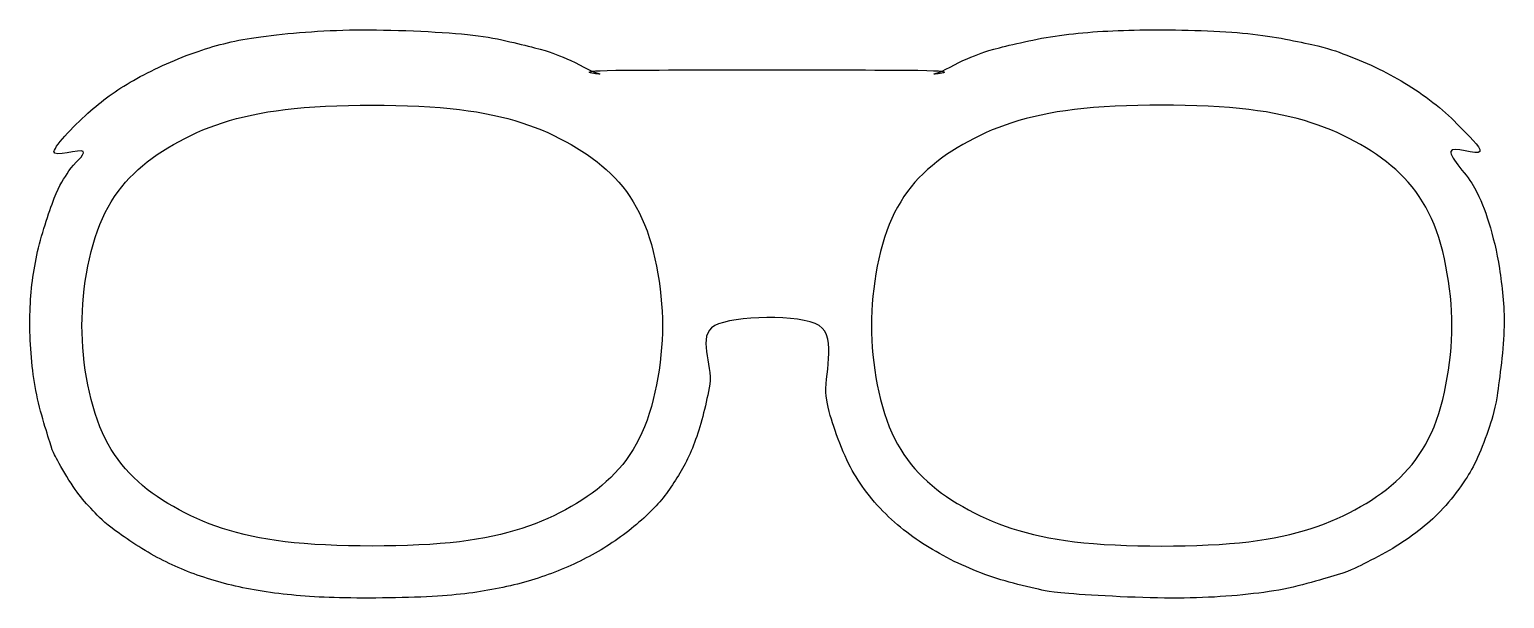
# Model space of a CAD drawing. Header units: millimetres. Extents: x -64 to 64, y -24 to 26.
import ezdxf

# ---------------------------------------------------------------- set-up
doc = ezdxf.new("R2010")
doc.units = ezdxf.units.MM

msp = doc.modelspace()

# ---------------------------------------------------------------- linework, layer by layer
at = {"layer": 'LENS'}
for points in [[(-59, 0), (-59, -3.25), (-58.31, -7.14), (-57, -9.74), (-55.69, -12.34), (-53.71, -14.12), (-51.13, -15.6), (-48.55, -17.08), (-45.62, -18.12), (-41.51, -18.62), (-37.41, -19.12), (-30.59, -19.12), (-26.49, -18.62), (-22.38, -18.12), (-19.45, -17.08), (-16.87, -15.6), (-14.29, -14.12), (-12.31, -12.34), (-11, -9.74), (-9.69, -7.14), (-9, -3.25), (-9, 0), (-9, 3.25), (-9.69, 7.14), (-11, 9.74), (-12.31, 12.34), (-14.29, 14.12), (-16.87, 15.6), (-19.45, 17.08), (-22.38, 18.12), (-26.49, 18.62), (-30.59, 19.12), (-37.41, 19.12), (-41.51, 18.62), (-45.62, 18.12), (-48.55, 17.08), (-51.13, 15.6), (-53.71, 14.12), (-55.69, 12.34), (-57, 9.74), (-58.31, 7.14), (-59, 3.25), (-59, 0)], [(59, 0), (59, -3.25), (58.31, -7.14), (57, -9.74), (55.69, -12.34), (53.71, -14.12), (51.13, -15.6), (48.55, -17.08), (45.62, -18.12), (41.51, -18.62), (37.41, -19.12), (30.59, -19.12), (26.49, -18.62), (22.38, -18.12), (19.45, -17.08), (16.87, -15.6), (14.29, -14.12), (12.31, -12.34), (11, -9.74), (9.69, -7.14), (9, -3.25), (9, 0), (9, 3.25), (9.69, 7.14), (11, 9.74), (12.31, 12.34), (14.29, 14.12), (16.87, 15.6), (19.45, 17.08), (22.38, 18.12), (26.49, 18.62), (30.59, 19.12), (37.41, 19.12), (41.51, 18.62), (45.62, 18.12), (48.55, 17.08), (51.13, 15.6), (53.71, 14.12), (55.69, 12.34), (57, 9.74), (58.31, 7.14), (59, 3.25), (59, 0)]]:
    msp.add_open_spline(points, degree=3, knots=[0, 0, 0, 0, 1, 1, 1, 2, 2, 2, 3, 3, 3, 4, 4, 4, 5, 5, 5, 6, 6, 6, 7, 7, 7, 8, 8, 8, 9, 9, 9, 10, 10, 10, 11, 11, 11, 12, 12, 12, 13, 13, 13, 14, 14, 14, 14], dxfattribs=at)
at = {"layer": 'OUTLINE'}
msp.add_open_spline([(61.41, 15), (61.54, 15.36), (60.3, 16.47), (59.68, 17.14), (59.05, 17.81), (58.39, 18.42), (57.65, 19.01), (56.92, 19.61), (56.07, 20.19), (55.25, 20.71), (54.43, 21.23), (53.61, 21.68), (52.73, 22.11), (51.84, 22.54), (50.92, 22.95), (49.95, 23.3), (48.99, 23.65), (48.42, 23.91), (46.93, 24.22), (45.43, 24.54), (43.37, 25), (40.98, 25.21), (38.59, 25.42), (35.15, 25.51), (32.59, 25.48), (30.03, 25.46), (27.7, 25.32), (25.61, 25.06), (23.51, 24.8), (21.42, 24.29), (20.02, 23.94), (18.63, 23.6), (18.16, 23.36), (17.24, 22.99), (16.32, 22.62), (15.19, 21.88), (14.49, 21.71), (13.78, 21.55), (17.58, 21.95), (13, 22), (8.42, 22.05), (-8.42, 22.05), (-13, 22), (-17.58, 21.95), (-13.78, 21.55), (-14.49, 21.71), (-15.19, 21.88), (-16.32, 22.62), (-17.24, 22.99), (-18.16, 23.36), (-18.59, 23.59), (-20.02, 23.94), (-21.45, 24.29), (-23.23, 24.82), (-25.8, 25.08), (-28.36, 25.34), (-32.45, 25.52), (-35.41, 25.48), (-38.38, 25.45), (-41.31, 25.2), (-43.58, 24.89), (-45.84, 24.58), (-47.22, 24.23), (-49, 23.63), (-50.78, 23.03), (-52.73, 22.15), (-54.27, 21.29), (-55.82, 20.44), (-57.07, 19.55), (-58.26, 18.51), (-59.44, 17.46), (-61.3, 15.58), (-61.41, 15), (-61.51, 14.42), (-59.11, 15.28), (-58.9, 15), (-58.68, 14.72), (-59.71, 14), (-60.12, 13.33), (-60.54, 12.66), (-60.93, 12.18), (-61.39, 10.97), (-61.85, 9.75), (-62.54, 7.74), (-62.89, 6.06), (-63.24, 4.38), (-63.45, 2.73), (-63.48, 0.9), (-63.52, -0.93), (-63.38, -3.09), (-63.1, -4.91), (-62.81, -6.73), (-62.14, -8.85), (-61.78, -10.01), (-61.43, -11.17), (-61.33, -11.19), (-60.96, -11.88), (-60.59, -12.56), (-60.04, -13.47), (-59.59, -14.11), (-59.13, -14.76), (-58.77, -15.19), (-58.24, -15.74), (-57.71, -16.3), (-57.36, -16.75), (-56.4, -17.45), (-55.45, -18.16), (-53.89, -19.25), (-52.52, -19.97), (-51.15, -20.7), (-49.77, -21.29), (-48.2, -21.78), (-46.63, -22.28), (-45.02, -22.66), (-43.12, -22.94), (-41.23, -23.22), (-39.27, -23.39), (-36.81, -23.45), (-34.35, -23.51), (-30.73, -23.46), (-28.38, -23.31), (-26.04, -23.16), (-24.48, -22.92), (-22.74, -22.56), (-21.01, -22.2), (-19.48, -21.73), (-17.99, -21.13), (-16.5, -20.54), (-15.09, -19.83), (-13.8, -19.01), (-12.51, -18.19), (-11.22, -17.18), (-10.23, -16.23), (-9.25, -15.29), (-8.56, -14.4), (-7.88, -13.33), (-7.19, -12.26), (-6.63, -11.18), (-6.14, -9.81), (-5.65, -8.43), (-5.2, -6.69), (-4.93, -5.05), (-4.65, -3.42), (-6.07, -0.84), (-4.5, 0), (-2.93, 0.84), (2.9, 1.01), (4.5, 0), (6.1, -1.01), (4.88, -4.55), (5.11, -6.06), (5.34, -7.57), (5.56, -8.07), (5.88, -9.04), (6.2, -10.01), (6.62, -11.03), (7.04, -11.88), (7.46, -12.72), (7.88, -13.39), (8.41, -14.11), (8.94, -14.84), (9.58, -15.58), (10.23, -16.23), (10.88, -16.88), (11.59, -17.46), (12.31, -18), (13.03, -18.54), (13.76, -19.01), (14.57, -19.47), (15.37, -19.93), (16.25, -20.39), (17.12, -20.77), (18, -21.16), (18.86, -21.49), (19.8, -21.78), (20.74, -22.08), (21.71, -22.34), (22.74, -22.56), (23.78, -22.78), (23.9, -22.94), (26.01, -23.09), (28.12, -23.25), (32.52, -23.51), (35.4, -23.48), (38.27, -23.46), (40.96, -23.26), (43.25, -22.92), (45.54, -22.59), (47.71, -21.9), (49.12, -21.47), (50.53, -21.05), (50.86, -20.79), (51.71, -20.38), (52.56, -19.97), (53.42, -19.5), (54.2, -19.01), (54.98, -18.52), (55.73, -18), (56.4, -17.45), (57.08, -16.91), (57.65, -16.39), (58.24, -15.74), (58.84, -15.09), (59.51, -14.23), (59.98, -13.54), (60.46, -12.86), (60.72, -12.39), (61.08, -11.64), (61.43, -10.89), (61.82, -9.97), (62.12, -9.04), (62.42, -8.11), (62.66, -7.55), (62.89, -6.06), (63.12, -4.57), (63.46, -1.91), (63.5, -0.08), (63.53, 1.75), (63.32, 3.42), (63.1, 4.91), (62.88, 6.4), (62.54, 7.69), (62.18, 8.86), (61.82, 10.02), (61.51, 10.85), (60.96, 11.88), (60.41, 12.9), (58.82, 14.48), (58.9, 15), (58.97, 15.52), (61.28, 14.64), (61.41, 15)], degree=3, knots=[0, 0, 0, 0, 1, 1, 1, 2, 2, 2, 3, 3, 3, 4, 4, 4, 5, 5, 5, 6, 6, 6, 7, 7, 7, 8, 8, 8, 9, 9, 9, 10, 10, 10, 11, 11, 11, 12, 12, 12, 13, 13, 13, 14, 14, 14, 15, 15, 15, 16, 16, 16, 17, 17, 17, 18, 18, 18, 19, 19, 19, 20, 20, 20, 21, 21, 21, 22, 22, 22, 23, 23, 23, 24, 24, 24, 25, 25, 25, 26, 26, 26, 27, 27, 27, 28, 28, 28, 29, 29, 29, 30, 30, 30, 31, 31, 31, 32, 32, 32, 33, 33, 33, 34, 34, 34, 35, 35, 35, 36, 36, 36, 37, 37, 37, 38, 38, 38, 39, 39, 39, 40, 40, 40, 41, 41, 41, 42, 42, 42, 43, 43, 43, 44, 44, 44, 45, 45, 45, 46, 46, 46, 47, 47, 47, 48, 48, 48, 49, 49, 49, 50, 50, 50, 51, 51, 51, 52, 52, 52, 53, 53, 53, 54, 54, 54, 55, 55, 55, 56, 56, 56, 57, 57, 57, 58, 58, 58, 59, 59, 59, 60, 60, 60, 61, 61, 61, 62, 62, 62, 63, 63, 63, 64, 64, 64, 65, 65, 65, 66, 66, 66, 67, 67, 67, 68, 68, 68, 69, 69, 69, 70, 70, 70, 71, 71, 71, 72, 72, 72, 73, 73, 73, 74, 74, 74, 75, 75, 75, 76, 76, 76, 77, 77, 77, 77], dxfattribs=at)

doc.saveas('drawing.dxf')
